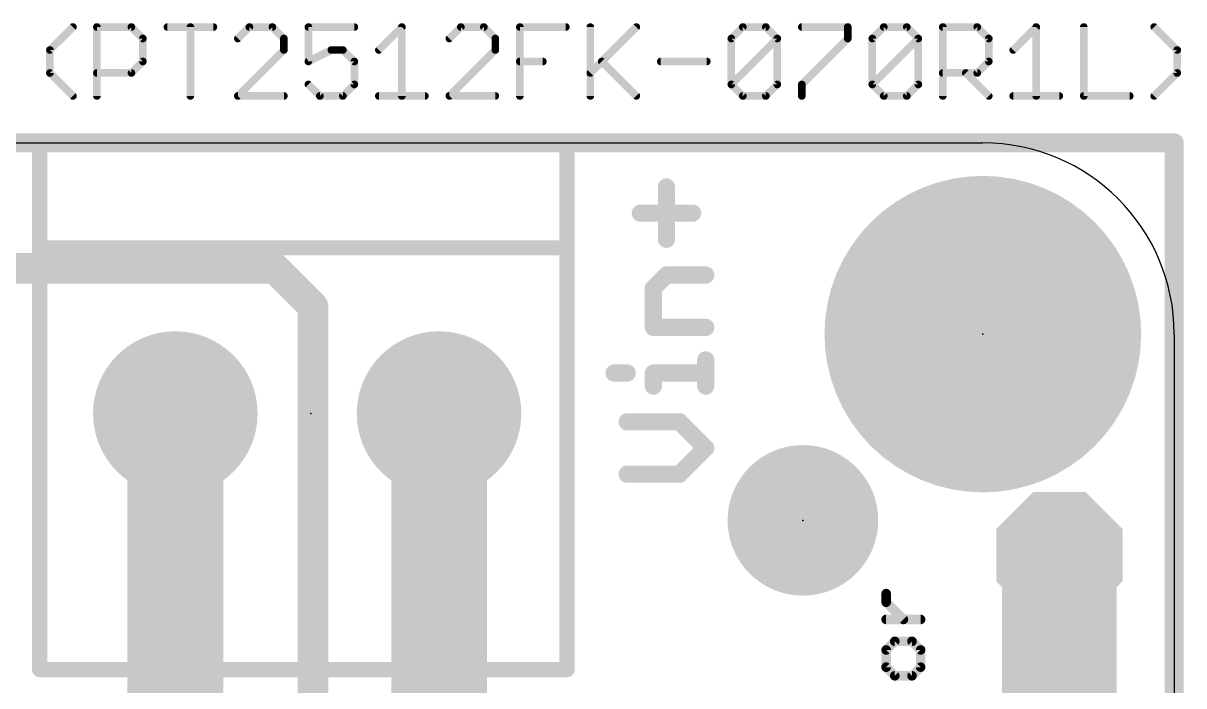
# Model space of a CAD drawing. Extents: x -4.8 to 24, y -1.7 to 22.6.
# Drawn here: x 7.58 to 22.99, y 13.76 to 22.56 of the extents above; entities that cross this region are included whole.
import ezdxf

# ---------------------------------------------------------------- set-up
doc = ezdxf.new("R2010")
doc.units = 0
for name, color, linetype in [('1', 12, 'CONTINUOUS'), ('16', 132, 'CONTINUOUS'), ('17', 110, 'CONTINUOUS'), ('20', 53, 'CONTINUOUS'), ('21', 40, 'CONTINUOUS'), ('23', 53, 'CONTINUOUS'), ('27', 253, 'CONTINUOUS'), ('39', 12, 'CONTINUOUS'), ('40', 132, 'CONTINUOUS'), ('41', 12, 'CONTINUOUS'), ('42', 132, 'CONTINUOUS'), ('51', 253, 'CONTINUOUS')]:
    doc.layers.add(name, color=color, linetype=linetype)

# ---------------------------------------------------------------- blocks, each defined once
blk = doc.blocks.new('PIE')
at = {"const_width": 0.5}
blk.add_lwpolyline([(0, -0.25, 1), (0, 0.25, 1), (0, -0.25)], format="xyb", dxfattribs=at)
blk = doc.blocks.new('ROUNDP')
at = {"const_width": 0.5}
blk.add_lwpolyline([(0, -0.25, 1), (0, 0.25, 1), (0, -0.25)], format="xyb", dxfattribs=at)
blk = doc.blocks.new('RECT')
blk.add_solid([(-0.5, -0.5), (0.5, -0.5), (-0.5, 0.5), (0.5, 0.5)])
blk = doc.blocks.new('OCTAGONP')
at = {"const_width": 0.5}
blk.add_lwpolyline([(-0.25, -0.1036), (-0.25, 0.1036), (-0.1036, 0.25), (0.1036, 0.25), (0.25, 0.1036), (0.25, -0.1036), (0.1036, -0.25), (-0.1036, -0.25), (-0.25, -0.1036), (-0.25, 0.1036)], dxfattribs=at)

msp = doc.modelspace()

# ---------------------------------------------------------------- linework, layer by layer
at = {"layer": '1'}
for points, const_width in [([(10.922, 19.304), (6.731, 19.304)], 0.4064), ([(11.43, 18.796), (10.922, 19.304)], 0.4064), ([(11.43, 6.731), (11.43, 18.796)], 0.4064), ([(9.603, 17.376), (9.603, 12.482)], 1.27), ([(13.103, 17.376), (13.103, 12.636)], 1.27), ([(21.082, 16.129), (20.701, 15.748)], 0.254), ([(21.59, 16.129), (21.082, 16.129)], 0.254), ([(21.971, 15.748), (21.59, 16.129)], 0.254), ([(20.955, 16.002), (21.717, 16.002)], 0.254), ([(20.701, 15.748), (20.701, 10.922)], 0.254), ([(20.701, 15.748), (21.971, 15.748)], 0.254), ([(21.971, 10.922), (21.971, 15.748)], 0.254), ([(20.701, 15.494), (21.971, 15.494)], 0.254), ([(20.701, 15.24), (21.971, 15.24)], 0.254), ([(20.701, 14.986), (21.971, 14.986)], 0.254), ([(20.701, 14.732), (21.971, 14.732)], 0.254), ([(20.701, 14.478), (21.971, 14.478)], 0.254), ([(20.701, 14.224), (21.971, 14.224)], 0.254), ([(20.701, 13.97), (21.971, 13.97)], 0.254), ([(20.701, 13.716), (21.971, 13.716)], 0.254)]:
    msp.add_lwpolyline(points, dxfattribs=dict(at, const_width=const_width))
for points, const_width in [([(10.9938, 19.3758, 1), (10.8502, 19.2322)], 0.2032), ([(10.922, 19.2024, 1), (10.922, 19.4056)], 0.2032), ([(11.5316, 18.796, 1), (11.3284, 18.796)], 0.2032), ([(11.3582, 18.7242, 1), (11.5018, 18.8678)], 0.2032), ([(9.9205, 17.376, 1), (9.2855, 17.376)], 0.635), ([(13.4205, 17.376, 1), (12.7855, 17.376)], 0.635), ([(21.082, 16.1925, 1), (21.082, 16.0655)], 0.127), ([(21.1269, 16.0841, 1), (21.0371, 16.1739)], 0.127), ([(21.6349, 16.1739, 1), (21.5451, 16.0841)], 0.127), ([(21.59, 16.0655, 1), (21.59, 16.1925)], 0.127), ([(20.955, 16.0655, 1), (20.955, 15.9385)], 0.127), ([(21.717, 15.9385, 1), (21.717, 16.0655)], 0.127), ([(20.7645, 15.748, 1), (20.6375, 15.748)], 0.127), ([(20.701, 15.8115, 1), (20.701, 15.6845)], 0.127), ([(22.0345, 15.748, 1), (21.9075, 15.748)], 0.127), ([(21.971, 15.6845, 1), (21.971, 15.8115)], 0.127), ([(20.6561, 15.7929, 1), (20.7459, 15.7031)], 0.127), ([(21.9261, 15.7031, 1), (22.0159, 15.7929)], 0.127), ([(20.701, 15.5575, 1), (20.701, 15.4305)], 0.127), ([(21.971, 15.4305, 1), (21.971, 15.5575)], 0.127), ([(20.701, 15.3035, 1), (20.701, 15.1765)], 0.127), ([(21.971, 15.1765, 1), (21.971, 15.3035)], 0.127), ([(20.701, 15.0495, 1), (20.701, 14.9225)], 0.127), ([(21.971, 14.9225, 1), (21.971, 15.0495)], 0.127), ([(20.701, 14.7955, 1), (20.701, 14.6685)], 0.127), ([(21.971, 14.6685, 1), (21.971, 14.7955)], 0.127), ([(20.701, 14.5415, 1), (20.701, 14.4145)], 0.127), ([(21.971, 14.4145, 1), (21.971, 14.5415)], 0.127), ([(20.701, 14.2875, 1), (20.701, 14.1605)], 0.127), ([(21.971, 14.1605, 1), (21.971, 14.2875)], 0.127), ([(20.701, 14.0335, 1), (20.701, 13.9065)], 0.127), ([(21.971, 13.9065, 1), (21.971, 14.0335)], 0.127), ([(20.701, 13.7795, 1), (20.701, 13.6525)], 0.127), ([(21.971, 13.6525, 1), (21.971, 13.7795)], 0.127)]:
    msp.add_lwpolyline(points, format="xyb", dxfattribs=dict(at, const_width=const_width))
at = {"layer": '16', "const_width": 0.254}
for points in [[(0, 20.97), (22.86, 20.97)], [(22.86, 20.97), (22.86, 0)]]:
    msp.add_lwpolyline(points, dxfattribs=at)
at = {"layer": '16', "const_width": 0.127}
for points in [[(22.9235, 20.97, 1), (22.7965, 20.97)], [(22.86, 20.9065, 1), (22.86, 21.0335)]]:
    msp.add_lwpolyline(points, format="xyb", dxfattribs=at)
at = {"layer": '20'}
for p, q in [((2.54, 20.97), (20.32, 20.97)), ((22.86, 18.43), (22.86, 2.54))]:
    msp.add_line(p, q, dxfattribs=at)
msp.add_arc((20.32, 18.43), 2.54, 0, 90, dxfattribs=at)
at = {"layer": '21'}
for points, const_width in [([(14.803, 20.976), (7.803, 20.976)], 0.2032), ([(7.803, 20.976), (7.803, 19.576)], 0.2032), ([(14.803, 19.576), (14.803, 20.976)], 0.2032), ([(16.1216, 19.6889), (16.1216, 20.3838)], 0.2286), ([(15.7741, 20.0363), (16.469, 20.0363)], 0.2286), ([(7.803, 19.576), (7.803, 13.976)], 0.2032), ([(14.803, 19.576), (7.803, 19.576)], 0.2032), ([(14.803, 13.976), (14.803, 19.576)], 0.2032), ([(15.9478, 19.0406), (16.1216, 19.2144)], 0.2286), ([(16.1216, 19.2144), (16.6427, 19.2144)], 0.2286), ([(15.9478, 18.5195), (15.9478, 19.0406)], 0.2286), ([(16.6427, 18.5195), (15.9478, 18.5195)], 0.2286), ([(16.6427, 17.7399), (16.6427, 18.0873)], 0.2286), ([(15.4267, 17.9136), (15.6004, 17.9136)], 0.2286), ([(15.9478, 17.7399), (15.9478, 17.9136)], 0.2286), ([(15.9478, 17.9136), (16.6427, 17.9136)], 0.2286), ([(16.2953, 17.2654), (15.6004, 17.2654)], 0.2286), ([(16.6427, 16.9179), (16.2953, 17.2654)], 0.2286), ([(16.2953, 16.5705), (16.6427, 16.9179)], 0.2286), ([(15.6004, 16.5705), (16.2953, 16.5705)], 0.2286), ([(19.0369, 14.8703), (19.0369, 14.9847)], 0.127), ([(19.2657, 14.6415), (19.0369, 14.8703)], 0.127), ([(19.4945, 14.6415), (19.0369, 14.6415)], 0.127), ([(19.1513, 14.3507), (19.0369, 14.2363)], 0.127), ([(19.3801, 14.3507), (19.1513, 14.3507)], 0.127), ([(19.4945, 14.2363), (19.3801, 14.3507)], 0.127), ([(19.0369, 14.2363), (19.0369, 14.0075)], 0.127), ([(19.4945, 14.0075), (19.4945, 14.2363)], 0.127), ([(7.803, 13.976), (14.803, 13.976)], 0.2032), ([(19.0369, 14.0075), (19.1513, 13.8931)], 0.127), ([(19.3801, 13.8931), (19.4945, 14.0075)], 0.127), ([(19.1513, 13.8931), (19.3801, 13.8931)], 0.127)]:
    msp.add_lwpolyline(points, dxfattribs=dict(at, const_width=const_width))
for points, const_width in [([(7.803, 21.0268, 1), (7.803, 20.9252)], 0.1016), ([(7.8538, 20.976, 1), (7.7522, 20.976)], 0.1016), ([(14.8538, 20.976, 1), (14.7522, 20.976)], 0.1016), ([(14.803, 20.9252, 1), (14.803, 21.0268)], 0.1016), ([(16.1787, 20.3838, 1), (16.0644, 20.3838)], 0.1143), ([(20.32, 16.43, 1), (20.32, 20.43, 1), (20.32, 16.43)], 0.2032), ([(15.7741, 20.0935, 1), (15.7741, 19.9792)], 0.1143), ([(16.469, 19.9792, 1), (16.469, 20.0935)], 0.1143), ([(16.0644, 19.6889, 1), (16.1787, 19.6889)], 0.1143), ([(7.8538, 19.576, 1), (7.7522, 19.576)], 0.1016), ([(7.803, 19.6268, 1), (7.803, 19.5252)], 0.1016), ([(7.7522, 19.576, 1), (7.8538, 19.576)], 0.1016), ([(14.8538, 19.576, 1), (14.7522, 19.576)], 0.1016), ([(14.7522, 19.576, 1), (14.8538, 19.576)], 0.1016), ([(14.803, 19.5252, 1), (14.803, 19.6268)], 0.1016), ([(16.1216, 19.2715, 1), (16.1216, 19.1572)], 0.1143), ([(16.162, 19.1739, 1), (16.0811, 19.2548)], 0.1143), ([(16.6427, 19.1572, 1), (16.6427, 19.2715)], 0.1143), ([(16.005, 19.0406, 1), (15.8907, 19.0406)], 0.1143), ([(15.9074, 19.0811, 1), (15.9883, 19.0002)], 0.1143), ([(15.9478, 18.5766, 1), (15.9478, 18.4623)], 0.1143), ([(15.8907, 18.5195, 1), (16.005, 18.5195)], 0.1143), ([(16.6427, 18.4623, 1), (16.6427, 18.5766)], 0.1143), ([(16.6999, 18.0873, 1), (16.5856, 18.0873)], 0.1143), ([(15.4267, 17.9708, 1), (15.4267, 17.8565)], 0.1143), ([(15.6004, 17.8565, 1), (15.6004, 17.9708)], 0.1143), ([(15.9478, 17.9708, 1), (15.9478, 17.8565)], 0.1143), ([(16.005, 17.9136, 1), (15.8907, 17.9136)], 0.1143), ([(16.6427, 17.8565, 1), (16.6427, 17.9708)], 0.1143), ([(15.8907, 17.7399, 1), (16.005, 17.7399)], 0.1143), ([(16.5856, 17.7399, 1), (16.6999, 17.7399)], 0.1143), ([(15.6004, 17.3225, 1), (15.6004, 17.2082)], 0.1143), ([(16.3357, 17.3058, 1), (16.2549, 17.225)], 0.1143), ([(16.2953, 17.2082, 1), (16.2953, 17.3225)], 0.1143), ([(16.6831, 16.8775, 1), (16.6023, 16.9583)], 0.1143), ([(16.6023, 16.8775, 1), (16.6831, 16.9583)], 0.1143), ([(15.6004, 16.6277, 1), (15.6004, 16.5134)], 0.1143), ([(16.2549, 16.6109, 1), (16.3357, 16.5301)], 0.1143), ([(16.2953, 16.5134, 1), (16.2953, 16.6277)], 0.1143), ([(19.0687, 14.9847, 1), (19.0052, 14.9847)], 0.0635), ([(19.0052, 14.8703, 1), (19.0687, 14.8703)], 0.0635), ([(19.0594, 14.8928, 1), (19.0145, 14.8479)], 0.0635), ([(19.0369, 14.6733, 1), (19.0369, 14.6098)], 0.0635), ([(19.2433, 14.6191, 1), (19.2882, 14.664)], 0.0635), ([(19.4945, 14.6098, 1), (19.4945, 14.6733)], 0.0635), ([(19.1513, 14.3825, 1), (19.1513, 14.319)], 0.0635), ([(19.1738, 14.3283, 1), (19.1289, 14.3732)], 0.0635), ([(19.4026, 14.3732, 1), (19.3577, 14.3283)], 0.0635), ([(19.3801, 14.319, 1), (19.3801, 14.3825)], 0.0635), ([(19.0687, 14.2363, 1), (19.0052, 14.2363)], 0.0635), ([(19.0145, 14.2588, 1), (19.0594, 14.2139)], 0.0635), ([(19.5263, 14.2363, 1), (19.4628, 14.2363)], 0.0635), ([(19.472, 14.2139, 1), (19.517, 14.2588)], 0.0635), ([(7.803, 14.0268, 1), (7.803, 13.9252)], 0.1016), ([(7.7522, 13.976, 1), (7.8538, 13.976)], 0.1016), ([(14.7522, 13.976, 1), (14.8538, 13.976)], 0.1016), ([(14.803, 13.9252, 1), (14.803, 14.0268)], 0.1016), ([(19.0052, 14.0075, 1), (19.0687, 14.0075)], 0.0635), ([(19.0594, 14.03, 1), (19.0145, 13.9851)], 0.0635), ([(19.4628, 14.0075, 1), (19.5263, 14.0075)], 0.0635), ([(19.517, 13.9851, 1), (19.472, 14.03)], 0.0635), ([(19.1513, 13.9249, 1), (19.1513, 13.8614)], 0.0635), ([(19.1289, 13.8707, 1), (19.1738, 13.9156)], 0.0635), ([(19.3577, 13.9156, 1), (19.4026, 13.8707)], 0.0635), ([(19.3801, 13.8614, 1), (19.3801, 13.9249)], 0.0635)]:
    msp.add_lwpolyline(points, format="xyb", dxfattribs=dict(at, const_width=const_width))
at = {"layer": '23'}
for p in [(20.32, 18.43), (11.403, 17.376), (17.932, 15.957)]:
    msp.add_point(p, dxfattribs=at)
at = {"layer": '27', "const_width": 0.1016}
for points in [[(7.9386, 22.2029), (8.2437, 22.508)], [(8.5623, 21.5928), (8.5623, 22.508)], [(8.5623, 22.508), (9.0199, 22.508)], [(9.0199, 22.508), (9.1724, 22.3555)], [(9.4978, 22.508), (10.1079, 22.508)], [(9.8028, 21.5928), (9.8028, 22.508)], [(10.5858, 22.508), (10.4333, 22.3555)], [(10.8909, 22.508), (10.5858, 22.508)], [(11.0434, 22.3555), (10.8909, 22.508)], [(11.9789, 22.508), (11.3688, 22.508)], [(11.3688, 22.508), (11.3688, 22.0504)], [(12.3043, 22.2029), (12.6094, 22.508)], [(12.6094, 22.508), (12.6094, 21.5928)], [(13.3924, 22.508), (13.2399, 22.3555)], [(13.6975, 22.508), (13.3924, 22.508)], [(13.85, 22.3555), (13.6975, 22.508)], [(14.1754, 21.5928), (14.1754, 22.508)], [(14.1754, 22.508), (14.7855, 22.508)], [(15.1109, 22.508), (15.1109, 21.5928)], [(15.1109, 21.8979), (15.721, 22.508)], [(16.9819, 22.3555), (17.1345, 22.508)], [(17.1345, 22.508), (17.4395, 22.508)], [(17.4395, 22.508), (17.5921, 22.3555)], [(17.9175, 22.508), (18.5276, 22.508)], [(18.5276, 22.508), (18.5276, 22.3555)], [(18.853, 22.3555), (19.0055, 22.508)], [(19.0055, 22.508), (19.3106, 22.508)], [(19.3106, 22.508), (19.4631, 22.3555)], [(19.7885, 21.5928), (19.7885, 22.508)], [(19.7885, 22.508), (20.2461, 22.508)], [(20.2461, 22.508), (20.3986, 22.3555)], [(20.724, 22.2029), (21.0291, 22.508)], [(21.0291, 22.508), (21.0291, 21.5928)], [(21.6595, 22.508), (21.6595, 21.5928)], [(22.9001, 22.2029), (22.5951, 22.508)], [(9.1724, 22.3555), (9.1724, 22.0504)], [(11.0434, 22.2029), (11.0434, 22.3555)], [(13.85, 22.2029), (13.85, 22.3555)], [(16.9819, 21.7453), (16.9819, 22.3555)], [(16.9819, 21.7453), (17.5921, 22.3555)], [(17.5921, 22.3555), (17.5921, 21.7453)], [(18.5276, 22.3555), (17.9175, 21.7453)], [(18.853, 21.7453), (18.853, 22.3555)], [(18.853, 21.7453), (19.4631, 22.3555)], [(19.4631, 22.3555), (19.4631, 21.7453)], [(20.3986, 22.3555), (20.3986, 22.0504)], [(7.9386, 21.8979), (7.9386, 22.2029)], [(10.4333, 21.5928), (11.0434, 22.2029)], [(11.3688, 22.0504), (11.6739, 22.2029)], [(11.6739, 22.2029), (11.8264, 22.2029)], [(11.8264, 22.2029), (11.9789, 22.0504)], [(13.2399, 21.5928), (13.85, 22.2029)], [(22.9001, 21.8979), (22.9001, 22.2029)], [(9.1724, 22.0504), (9.0199, 21.8979)], [(11.9789, 22.0504), (11.9789, 21.7453)], [(14.1754, 22.0504), (14.4804, 22.0504)], [(15.2634, 22.0504), (15.721, 21.5928)], [(16.0464, 22.0504), (16.6565, 22.0504)], [(20.3986, 22.0504), (20.2461, 21.8979)], [(8.2437, 21.5928), (7.9386, 21.8979)], [(9.0199, 21.8979), (8.5623, 21.8979)], [(20.2461, 21.8979), (19.7885, 21.8979)], [(20.0936, 21.8979), (20.3986, 21.5928)], [(22.5951, 21.5928), (22.9001, 21.8979)], [(11.5214, 21.5928), (11.3688, 21.7453)], [(11.9789, 21.7453), (11.8264, 21.5928)], [(17.1345, 21.5928), (16.9819, 21.7453)], [(17.5921, 21.7453), (17.4395, 21.5928)], [(17.9175, 21.7453), (17.9175, 21.5928)], [(19.0055, 21.5928), (18.853, 21.7453)], [(19.4631, 21.7453), (19.3106, 21.5928)], [(11.0434, 21.5928), (10.4333, 21.5928)], [(11.8264, 21.5928), (11.5214, 21.5928)], [(12.3043, 21.5928), (12.9145, 21.5928)], [(13.85, 21.5928), (13.2399, 21.5928)], [(17.4395, 21.5928), (17.1345, 21.5928)], [(19.3106, 21.5928), (19.0055, 21.5928)], [(20.724, 21.5928), (21.3341, 21.5928)], [(21.6595, 21.5928), (22.2697, 21.5928)]]:
    msp.add_lwpolyline(points, dxfattribs=at)
at = {"layer": '27', "const_width": 0.0508}
for points in [[(8.2616, 22.49, 1), (8.2257, 22.5259)], [(8.5877, 22.508, 1), (8.5369, 22.508)], [(8.5623, 22.5334, 1), (8.5623, 22.4826)], [(9.0378, 22.5259, 1), (9.0019, 22.49)], [(9.0199, 22.4826, 1), (9.0199, 22.5334)], [(9.4978, 22.5334, 1), (9.4978, 22.4826)], [(9.8282, 22.508, 1), (9.7774, 22.508)], [(10.1079, 22.4826, 1), (10.1079, 22.5334)], [(10.5858, 22.5334, 1), (10.5858, 22.4826)], [(10.6038, 22.49, 1), (10.5679, 22.5259)], [(10.9089, 22.5259, 1), (10.8729, 22.49)], [(10.8909, 22.4826, 1), (10.8909, 22.5334)], [(11.3688, 22.5334, 1), (11.3688, 22.4826)], [(11.3942, 22.508, 1), (11.3434, 22.508)], [(11.9789, 22.4826, 1), (11.9789, 22.5334)], [(12.6348, 22.508, 1), (12.584, 22.508)], [(12.6274, 22.49, 1), (12.5914, 22.5259)], [(13.3924, 22.5334, 1), (13.3924, 22.4826)], [(13.4104, 22.49, 1), (13.3744, 22.5259)], [(13.7154, 22.5259, 1), (13.6795, 22.49)], [(13.6975, 22.4826, 1), (13.6975, 22.5334)], [(14.2008, 22.508, 1), (14.15, 22.508)], [(14.1754, 22.5334, 1), (14.1754, 22.4826)], [(14.7855, 22.4826, 1), (14.7855, 22.5334)], [(15.1363, 22.508, 1), (15.0855, 22.508)], [(15.739, 22.49, 1), (15.7031, 22.5259)], [(17.1345, 22.5334, 1), (17.1345, 22.4826)], [(17.1524, 22.49, 1), (17.1165, 22.5259)], [(17.4575, 22.5259, 1), (17.4216, 22.49)], [(17.4395, 22.4826, 1), (17.4395, 22.5334)], [(17.9175, 22.5334, 1), (17.9175, 22.4826)], [(18.553, 22.508, 1), (18.5022, 22.508)], [(18.5276, 22.4826, 1), (18.5276, 22.5334)], [(19.0055, 22.5334, 1), (19.0055, 22.4826)], [(19.0235, 22.49, 1), (18.9875, 22.5259)], [(19.3285, 22.5259, 1), (19.2926, 22.49)], [(19.3106, 22.4826, 1), (19.3106, 22.5334)], [(19.8139, 22.508, 1), (19.7631, 22.508)], [(19.7885, 22.5334, 1), (19.7885, 22.4826)], [(20.264, 22.5259, 1), (20.2281, 22.49)], [(20.2461, 22.4826, 1), (20.2461, 22.5334)], [(21.0545, 22.508, 1), (21.0037, 22.508)], [(21.047, 22.49, 1), (21.0111, 22.5259)], [(21.6849, 22.508, 1), (21.6341, 22.508)], [(22.613, 22.5259, 1), (22.5771, 22.49)], [(9.1978, 22.3555, 1), (9.147, 22.3555)], [(9.1544, 22.3375, 1), (9.1903, 22.3734)], [(10.4153, 22.3734, 1), (10.4513, 22.3375)], [(11.0688, 22.3555, 1), (11.018, 22.3555)], [(11.0255, 22.3375, 1), (11.0614, 22.3734)], [(13.2219, 22.3734, 1), (13.2578, 22.3375)], [(13.8754, 22.3555, 1), (13.8246, 22.3555)], [(13.832, 22.3375, 1), (13.8679, 22.3734)], [(17.0073, 22.3555, 1), (16.9565, 22.3555)], [(16.964, 22.3734, 1), (16.9999, 22.3375)], [(17.6175, 22.3555, 1), (17.5667, 22.3555)], [(17.61, 22.3375, 1), (17.5741, 22.3734)], [(17.5741, 22.3375, 1), (17.61, 22.3734)], [(18.5022, 22.3555, 1), (18.553, 22.3555)], [(18.5455, 22.3375, 1), (18.5096, 22.3734)], [(18.8784, 22.3555, 1), (18.8276, 22.3555)], [(18.835, 22.3734, 1), (18.8709, 22.3375)], [(19.4885, 22.3555, 1), (19.4377, 22.3555)], [(19.4811, 22.3375, 1), (19.4451, 22.3734)], [(19.4451, 22.3375, 1), (19.4811, 22.3734)], [(20.424, 22.3555, 1), (20.3732, 22.3555)], [(20.3807, 22.3375, 1), (20.4166, 22.3734)], [(7.964, 22.2029, 1), (7.9132, 22.2029)], [(7.9206, 22.2209, 1), (7.9566, 22.185)], [(11.018, 22.2029, 1), (11.0688, 22.2029)], [(11.0614, 22.185, 1), (11.0255, 22.2209)], [(11.6739, 22.2283, 1), (11.6739, 22.1775)], [(11.6852, 22.1802, 1), (11.6625, 22.2256)], [(11.8444, 22.2209, 1), (11.8085, 22.185)], [(11.8264, 22.1775, 1), (11.8264, 22.2283)], [(12.2864, 22.2209, 1), (12.3223, 22.185)], [(13.8246, 22.2029, 1), (13.8754, 22.2029)], [(13.8679, 22.185, 1), (13.832, 22.2209)], [(20.7061, 22.2209, 1), (20.742, 22.185)], [(22.9255, 22.2029, 1), (22.8747, 22.2029)], [(22.8821, 22.185, 1), (22.9181, 22.2209)], [(9.147, 22.0504, 1), (9.1978, 22.0504)], [(9.1903, 22.0324, 1), (9.1544, 22.0684)], [(11.3434, 22.0504, 1), (11.3942, 22.0504)], [(11.3575, 22.0731, 1), (11.3802, 22.0277)], [(12.0043, 22.0504, 1), (11.9535, 22.0504)], [(11.961, 22.0324, 1), (11.9969, 22.0684)], [(14.1754, 22.0758, 1), (14.1754, 22.025)], [(14.4804, 22.025, 1), (14.4804, 22.0758)], [(15.2814, 22.0684, 1), (15.2455, 22.0324)], [(16.0464, 22.0758, 1), (16.0464, 22.025)], [(16.6565, 22.025, 1), (16.6565, 22.0758)], [(20.3732, 22.0504, 1), (20.424, 22.0504)], [(20.4166, 22.0324, 1), (20.3807, 22.0684)], [(7.9566, 21.9158, 1), (7.9206, 21.8799)], [(7.9132, 21.8979, 1), (7.964, 21.8979)], [(8.5623, 21.9233, 1), (8.5623, 21.8725)], [(9.0019, 21.9158, 1), (9.0378, 21.8799)], [(9.0199, 21.8725, 1), (9.0199, 21.9233)], [(15.0929, 21.9158, 1), (15.1289, 21.8799)], [(19.7885, 21.9233, 1), (19.7885, 21.8725)], [(20.1115, 21.9158, 1), (20.0756, 21.8799)], [(20.2281, 21.9158, 1), (20.264, 21.8799)], [(20.2461, 21.8725, 1), (20.2461, 21.9233)], [(22.8747, 21.8979, 1), (22.9255, 21.8979)], [(22.9181, 21.8799, 1), (22.8821, 21.9158)], [(11.3868, 21.7633, 1), (11.3509, 21.7274)], [(11.9535, 21.7453, 1), (12.0043, 21.7453)], [(11.9969, 21.7274, 1), (11.961, 21.7633)], [(16.9565, 21.7453, 1), (17.0073, 21.7453)], [(16.9999, 21.7633, 1), (16.964, 21.7274)], [(16.964, 21.7633, 1), (16.9999, 21.7274)], [(17.5667, 21.7453, 1), (17.6175, 21.7453)], [(17.61, 21.7274, 1), (17.5741, 21.7633)], [(17.9429, 21.7453, 1), (17.8921, 21.7453)], [(17.8995, 21.7633, 1), (17.9354, 21.7274)], [(18.8709, 21.7633, 1), (18.835, 21.7274)], [(18.835, 21.7633, 1), (18.8709, 21.7274)], [(18.8276, 21.7453, 1), (18.8784, 21.7453)], [(19.4377, 21.7453, 1), (19.4885, 21.7453)], [(19.4811, 21.7274, 1), (19.4451, 21.7633)], [(8.2257, 21.5748, 1), (8.2616, 21.6108)], [(8.5369, 21.5928, 1), (8.5877, 21.5928)], [(9.7774, 21.5928, 1), (9.8282, 21.5928)], [(10.4153, 21.6108, 1), (10.4513, 21.5748)], [(10.4333, 21.6182, 1), (10.4333, 21.5674)], [(11.0434, 21.5674, 1), (11.0434, 21.6182)], [(11.5214, 21.6182, 1), (11.5214, 21.5674)], [(11.5034, 21.5748, 1), (11.5393, 21.6108)], [(11.8085, 21.6108, 1), (11.8444, 21.5748)], [(11.8264, 21.5674, 1), (11.8264, 21.6182)], [(12.3043, 21.6182, 1), (12.3043, 21.5674)], [(12.584, 21.5928, 1), (12.6348, 21.5928)], [(12.9145, 21.5674, 1), (12.9145, 21.6182)], [(13.2219, 21.6108, 1), (13.2578, 21.5748)], [(13.2399, 21.6182, 1), (13.2399, 21.5674)], [(13.85, 21.5674, 1), (13.85, 21.6182)], [(14.15, 21.5928, 1), (14.2008, 21.5928)], [(15.0855, 21.5928, 1), (15.1363, 21.5928)], [(15.7031, 21.5748, 1), (15.739, 21.6108)], [(17.1345, 21.6182, 1), (17.1345, 21.5674)], [(17.1165, 21.5748, 1), (17.1524, 21.6108)], [(17.4216, 21.6108, 1), (17.4575, 21.5748)], [(17.4395, 21.5674, 1), (17.4395, 21.6182)], [(17.8921, 21.5928, 1), (17.9429, 21.5928)], [(19.0055, 21.6182, 1), (19.0055, 21.5674)], [(18.9875, 21.5748, 1), (19.0235, 21.6108)], [(19.2926, 21.6108, 1), (19.3285, 21.5748)], [(19.3106, 21.5674, 1), (19.3106, 21.6182)], [(19.7631, 21.5928, 1), (19.8139, 21.5928)], [(20.3807, 21.5748, 1), (20.4166, 21.6108)], [(20.724, 21.6182, 1), (20.724, 21.5674)], [(21.0037, 21.5928, 1), (21.0545, 21.5928)], [(21.3341, 21.5674, 1), (21.3341, 21.6182)], [(21.6595, 21.6182, 1), (21.6595, 21.5674)], [(21.6341, 21.5928, 1), (21.6849, 21.5928)], [(22.2697, 21.5674, 1), (22.2697, 21.6182)], [(22.5771, 21.6108, 1), (22.613, 21.5748)]]:
    msp.add_lwpolyline(points, format="xyb", dxfattribs=at)
at = {"layer": '39'}
for points, const_width in [([(20.32, 17.43, 1), (20.32, 19.43, 1), (20.32, 17.43)], 2.032), ([(17.932, 16.707, 0.4142), (17.182, 15.957)], 0.5), ([(18.682, 15.957, 0.4142), (17.932, 16.707)], 0.5), ([(17.932, 16.832, 1), (17.932, 16.582)], 0.25), ([(17.932, 16.582, 1), (17.932, 16.832)], 0.25), ([(17.182, 15.957, 0.4142), (17.932, 15.207)], 0.5), ([(17.307, 15.957, 1), (17.057, 15.957)], 0.25), ([(17.932, 15.207, 0.4142), (18.682, 15.957)], 0.5), ([(18.807, 15.957, 1), (18.557, 15.957)], 0.25), ([(17.057, 15.957, 1), (17.307, 15.957)], 0.25), ([(18.557, 15.957, 1), (18.807, 15.957)], 0.25), ([(17.932, 15.332, 1), (17.932, 15.082)], 0.25), ([(17.932, 15.082, 1), (17.932, 15.332)], 0.25)]:
    msp.add_lwpolyline(points, format="xyb", dxfattribs=dict(at, const_width=const_width))
at = {"layer": '40', "const_width": 2.032}
msp.add_lwpolyline([(20.32, 17.43, 1), (20.32, 19.43, 1), (20.32, 17.43)], format="xyb", dxfattribs=at)
at = {"layer": '41'}
for points, const_width in [([(20.32, 17.43, 1), (20.32, 19.43, 1), (20.32, 17.43)], 2.032), ([(17.932, 16.707, 0.4142), (17.182, 15.957)], 0.5), ([(18.682, 15.957, 0.4142), (17.932, 16.707)], 0.5), ([(17.932, 16.832, 1), (17.932, 16.582)], 0.25), ([(17.932, 16.582, 1), (17.932, 16.832)], 0.25), ([(17.182, 15.957, 0.4142), (17.932, 15.207)], 0.5), ([(17.307, 15.957, 1), (17.057, 15.957)], 0.25), ([(17.932, 15.207, 0.4142), (18.682, 15.957)], 0.5), ([(18.807, 15.957, 1), (18.557, 15.957)], 0.25), ([(17.057, 15.957, 1), (17.307, 15.957)], 0.25), ([(18.557, 15.957, 1), (18.807, 15.957)], 0.25), ([(17.932, 15.332, 1), (17.932, 15.082)], 0.25), ([(17.932, 15.082, 1), (17.932, 15.332)], 0.25)]:
    msp.add_lwpolyline(points, format="xyb", dxfattribs=dict(at, const_width=const_width))
at = {"layer": '42', "const_width": 2.032}
msp.add_lwpolyline([(20.32, 17.43, 1), (20.32, 19.43, 1), (20.32, 17.43)], format="xyb", dxfattribs=at)
at = {"layer": '51', "const_width": 0.6096}
msp.add_lwpolyline([(21.336, 15.494), (21.336, 14.478)], dxfattribs=at)
at = {"layer": '51', "const_width": 0.3048}
for points in [[(21.4884, 15.494, 1), (21.1836, 15.494)], [(21.1836, 14.478, 1), (21.4884, 14.478)]]:
    msp.add_lwpolyline(points, format="xyb", dxfattribs=at)

# ---------------------------------------------------------------- block references
at = {"layer": '1'}
msp.add_blockref('PIE', (17.932, 15.957), dxfattribs=at)
at = {"layer": '17', "xscale": 3.2, "yscale": 3.2}
msp.add_blockref('ROUNDP', (20.32, 18.43), dxfattribs=at)
msp.add_blockref('ROUNDP', (20.32, 18.43), dxfattribs=at)
at = {"layer": '17'}
for name, p, xscale, yscale, rotation in [('ROUNDP', (9.603, 17.376), 2.1844, 2.1844, 180), ('ROUNDP', (9.603, 17.376), 2.1844, 2.1844, 180), ('ROUNDP', (13.103, 17.376), 2.1844, 2.1844, 180), ('ROUNDP', (13.103, 17.376), 2.1844, 2.1844, 180), ('OCTAGONP', (21.336, 15.494), 1.6764, 1.6764, 90), ('OCTAGONP', (21.336, 15.494), 1.6764, 1.6764, 90)]:
    msp.add_blockref(name, p, dxfattribs=dict(at, xscale=xscale, yscale=yscale, rotation=rotation))
at = {"layer": '21', "xscale": 0.8636, "yscale": 0.6096, "rotation": 90}
msp.add_blockref('RECT', (21.336, 14.0208), dxfattribs=at)

doc.saveas('drawing.dxf')
